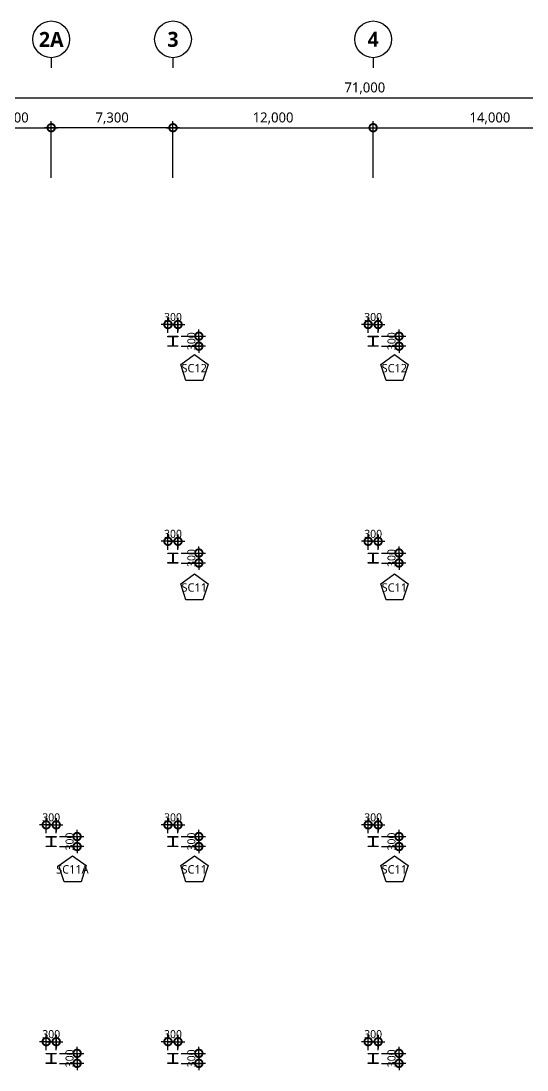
# Model space of a CAD drawing. Header units: millimetres. Extents: x 9929 to 330537, y 4940 to 105100.
# Drawn here: x 224587 to 254925, y 42200 to 105100 of the extents above; entities that cross this region are included whole.
import ezdxf
from ezdxf.enums import TextEntityAlignment as Align

# ---------------------------------------------------------------- set-up
doc = ezdxf.new("R2010")
doc.units = ezdxf.units.MM
doc.header["$LTSCALE"] = 150
doc.layers.get('DEFPOINTS').update_dxf_attribs({"color": 137})
for name, color, linetype in [('09GIRDER', 2, 'Continuous'), ('DIM', 7, 'Continuous'), ('DIM1', 7, 'Continuous'), ('SYM-BUB', 3, 'Continuous'), ('TAG', 6, 'Continuous'), ('TEXT', 3, 'Continuous')]:
    doc.layers.add(name, color=color, linetype=linetype)
doc.styles.add('맑은고딕', font='malgun.ttf')
doc.styles.add('맑은고딕B', font='malgunbd.ttf')
doc.styles.add('스타일1', font='malgun.ttf')
doc.styles.add('스타일2', font='malgunbd.ttf')
doc.dimstyles.new('CJA', dxfattribs={"dimscale": 200, "dimtxt": 3, "dimasz": 1, "dimexe": 2, "dimexo": 3, "dimgap": 1, "dimtad": 1, "dimdec": 0, "dimzin": 1, "dimdsep": 46, "dimlunit": 6, "dimtxsty": '스타일1', "dimblk": 'GAUN-DOT', "dimcen": -2, "dimdle": 2, "dimclrd": 256, "dimclre": 256, "dimclrt": 3, "dimadec": 0, "dimazin": 0, "dimtfac": 1, "dimtdec": 0, "dimtix": 1, "dimtmove": 2, "dimatfit": 3, "dimldrblk": 'DOTSMALL', "dimfxl": 1, "dimtolj": 1, "dimtzin": 1, "dimarcsym": 0})
doc.dimstyles.new('GAUN0.5', dxfattribs={"dimscale": 200, "dimtxt": 2.4, "dimasz": 1, "dimexe": 1, "dimexo": 1, "dimgap": 1, "dimtad": 1, "dimdec": 0, "dimlfac": 0.5, "dimzin": 1, "dimdsep": 46, "dimlunit": 6, "dimtxsty": '맑은고딕', "dimblk": 'GAUN-DOT', "dimcen": -2, "dimdle": 2, "dimclrd": 256, "dimclre": 256, "dimclrt": 4, "dimadec": 0, "dimazin": 0, "dimtfac": 1, "dimtdec": 0, "dimtix": 1, "dimtmove": 2, "dimatfit": 3, "dimldrblk": 'DOTSMALL', "dimfxl": 1, "dimtolj": 1, "dimtzin": 1, "dimarcsym": 0})

# ---------------------------------------------------------------- blocks, each defined once
blk = doc.blocks.new('_DotSmall')
at = {"color": 0, "linetype": 'ByBlock', "const_width": 0.5}
blk.add_lwpolyline([(-0.0625, 0, 1), (0.0625, 0, 1)], format="xyb", close=True, dxfattribs=at)
blk = doc.blocks.new('*D33')
at = {"layer": 'DEFPOINTS', "color": 0, "transparency": 16777216}
for p in [(280700, 100500), (209700, 95100), (280700, 95100)]:
    blk.add_point(p, dxfattribs=at)
at = {"layer": 'DIM', "color": 7, "lineweight": -2, "transparency": 16777216}
for p, q in [((209700, 95700), (209700, 100900)), ((280700, 95700), (280700, 100900)), ((209300, 100500), (281100, 100500))]:
    blk.add_line(p, q, dxfattribs=at)
at = {"layer": 'DIM', "color": 7, "lineweight": -2, "transparency": 16777216, "xscale": 900, "yscale": 900, "zscale": 900, "rotation": 180}
blk.add_blockref('_DotSmall', (209700, 100500), dxfattribs=at)
at = {"layer": 'DIM', "color": 7, "lineweight": -2, "transparency": 16777216, "xscale": 900, "yscale": 900, "zscale": 900}
blk.add_blockref('_DotSmall', (280700, 100500), dxfattribs=at)
at = {"layer": 'DIM', "color": 3, "transparency": 16777216, "insert": (245200, 101062), "char_height": 600, "attachment_point": 5, "style": '스타일1'}
blk.add_mtext('\\A1;71,000', dxfattribs=at)
blk = doc.blocks.new('*D35')
at = {"layer": 'DEFPOINTS', "color": 0, "transparency": 16777216}
for p in [(259700, 98700), (245700, 95100), (259700, 95100)]:
    blk.add_point(p, dxfattribs=at)
at = {"layer": 'DIM', "color": 7, "lineweight": -2, "transparency": 16777216}
for p, q in [((245700, 95700), (245700, 99100)), ((259700, 95700), (259700, 99100)), ((245300, 98700), (260100, 98700))]:
    blk.add_line(p, q, dxfattribs=at)
at = {"layer": 'DIM', "color": 7, "lineweight": -2, "transparency": 16777216, "xscale": 900, "yscale": 900, "zscale": 900, "rotation": 180}
blk.add_blockref('_DotSmall', (245700, 98700), dxfattribs=at)
at = {"layer": 'DIM', "color": 7, "lineweight": -2, "transparency": 16777216, "xscale": 900, "yscale": 900, "zscale": 900}
blk.add_blockref('_DotSmall', (259700, 98700), dxfattribs=at)
at = {"layer": 'DIM', "color": 3, "transparency": 16777216, "insert": (252700, 99262), "char_height": 600, "attachment_point": 5, "style": '스타일1'}
blk.add_mtext('\\A1;14,000', dxfattribs=at)
blk = doc.blocks.new('*D36')
at = {"layer": 'DEFPOINTS', "color": 0, "transparency": 16777216}
for p in [(245700, 98700), (233700, 95100), (245700, 95100)]:
    blk.add_point(p, dxfattribs=at)
at = {"layer": 'DIM', "color": 7, "lineweight": -2, "transparency": 16777216}
for p, q in [((233700, 95700), (233700, 99100)), ((245700, 95700), (245700, 99100)), ((233300, 98700), (246100, 98700))]:
    blk.add_line(p, q, dxfattribs=at)
at = {"layer": 'DIM', "color": 7, "lineweight": -2, "transparency": 16777216, "xscale": 900, "yscale": 900, "zscale": 900, "rotation": 180}
blk.add_blockref('_DotSmall', (233700, 98700), dxfattribs=at)
at = {"layer": 'DIM', "color": 7, "lineweight": -2, "transparency": 16777216, "xscale": 900, "yscale": 900, "zscale": 900}
blk.add_blockref('_DotSmall', (245700, 98700), dxfattribs=at)
at = {"layer": 'DIM', "color": 3, "transparency": 16777216, "insert": (239700, 99262), "char_height": 600, "attachment_point": 5, "style": '스타일1'}
blk.add_mtext('\\A1;12,000', dxfattribs=at)
blk = doc.blocks.new('NEW_BUB')
at = {"layer": 'SYM-BUB', "color": 6}
blk.add_line((0, 3), (0, 0), dxfattribs=at)
blk.add_circle((0, 8.5), 5.5, dxfattribs=at)
at = {"layer": 'SYM-BUB', "color": 3, "style": '스타일2'}
blk.add_attdef('X', text='', height=4.5, dxfattribs=at).set_placement((0, 8.5), align=Align.MIDDLE)
blk = doc.blocks.new('*D40')
at = {"layer": 'DEFPOINTS', "color": 0, "transparency": 16777216}
for p in [(259700, 98700), (245700, 95100), (259700, 95100)]:
    blk.add_point(p, dxfattribs=at)
at = {"layer": 'DIM', "color": 7, "lineweight": -2, "transparency": 16777216}
for p, q in [((245700, 95700), (245700, 99100)), ((259700, 95700), (259700, 99100)), ((245300, 98700), (260100, 98700))]:
    blk.add_line(p, q, dxfattribs=at)
at = {"layer": 'DIM', "color": 7, "lineweight": -2, "transparency": 16777216, "xscale": 900, "yscale": 900, "zscale": 900, "rotation": 180}
blk.add_blockref('_DotSmall', (245700, 98700), dxfattribs=at)
at = {"layer": 'DIM', "color": 7, "lineweight": -2, "transparency": 16777216, "xscale": 900, "yscale": 900, "zscale": 900}
blk.add_blockref('_DotSmall', (259700, 98700), dxfattribs=at)
at = {"layer": 'DIM', "color": 3, "transparency": 16777216, "insert": (252700, 99262), "char_height": 600, "attachment_point": 5, "style": '스타일1'}
blk.add_mtext('\\A1;14,000', dxfattribs=at)
blk = doc.blocks.new('*D41')
at = {"layer": 'DEFPOINTS', "color": 0, "transparency": 16777216}
for p in [(245700, 98700), (233700, 95100), (245700, 95100)]:
    blk.add_point(p, dxfattribs=at)
at = {"layer": 'DIM', "color": 7, "lineweight": -2, "transparency": 16777216}
for p, q in [((233700, 95700), (233700, 99100)), ((245700, 95700), (245700, 99100)), ((233300, 98700), (246100, 98700))]:
    blk.add_line(p, q, dxfattribs=at)
at = {"layer": 'DIM', "color": 7, "lineweight": -2, "transparency": 16777216, "xscale": 900, "yscale": 900, "zscale": 900, "rotation": 180}
blk.add_blockref('_DotSmall', (233700, 98700), dxfattribs=at)
at = {"layer": 'DIM', "color": 7, "lineweight": -2, "transparency": 16777216, "xscale": 900, "yscale": 900, "zscale": 900}
blk.add_blockref('_DotSmall', (245700, 98700), dxfattribs=at)
at = {"layer": 'DIM', "color": 3, "transparency": 16777216, "insert": (239700, 99262), "char_height": 600, "attachment_point": 5, "style": '스타일1'}
blk.add_mtext('\\A1;12,000', dxfattribs=at)
blk = doc.blocks.new('*D42')
at = {"layer": 'DEFPOINTS', "color": 0, "transparency": 16777216}
for p in [(226400, 98700), (221700, 95100), (226400, 95100)]:
    blk.add_point(p, dxfattribs=at)
at = {"layer": 'DIM', "color": 7, "lineweight": -2, "transparency": 16777216}
for p, q in [((221700, 95700), (221700, 99100)), ((226400, 95700), (226400, 99100)), ((221300, 98700), (226800, 98700))]:
    blk.add_line(p, q, dxfattribs=at)
at = {"layer": 'DIM', "color": 7, "lineweight": -2, "transparency": 16777216, "xscale": 900, "yscale": 900, "zscale": 900, "rotation": 180}
blk.add_blockref('_DotSmall', (221700, 98700), dxfattribs=at)
at = {"layer": 'DIM', "color": 7, "lineweight": -2, "transparency": 16777216, "xscale": 900, "yscale": 900, "zscale": 900}
blk.add_blockref('_DotSmall', (226400, 98700), dxfattribs=at)
at = {"layer": 'DIM', "color": 3, "transparency": 16777216, "insert": (224050, 99260), "char_height": 600, "attachment_point": 5, "style": '스타일1'}
blk.add_mtext('\\A1;4,700', dxfattribs=at)
blk = doc.blocks.new('*D45')
at = {"layer": 'DEFPOINTS', "color": 0, "transparency": 16777216}
for p in [(226400, 98700), (226400, 95100), (233700, 95100)]:
    blk.add_point(p, dxfattribs=at)
at = {"layer": 'DIM', "color": 7, "lineweight": -2, "transparency": 16777216}
for p, q in [((226400, 95700), (226400, 99100)), ((233700, 95700), (233700, 99100)), ((234100, 98700), (226000, 98700))]:
    blk.add_line(p, q, dxfattribs=at)
at = {"layer": 'DIM', "color": 7, "lineweight": -2, "transparency": 16777216, "xscale": 900, "yscale": 900, "zscale": 900, "rotation": 180}
blk.add_blockref('_DotSmall', (226400, 98700), dxfattribs=at)
at = {"layer": 'DIM', "color": 7, "lineweight": -2, "transparency": 16777216, "xscale": 900, "yscale": 900, "zscale": 900}
blk.add_blockref('_DotSmall', (233700, 98700), dxfattribs=at)
at = {"layer": 'DIM', "color": 3, "transparency": 16777216, "insert": (230050, 99260), "char_height": 600, "attachment_point": 5, "style": '스타일1'}
blk.add_mtext('\\A1;7,300', dxfattribs=at)
blk = doc.blocks.new('GAUN-DOT')
at = {"linetype": 'ByBlock'}
for p, q in [((2, 0), (-2, 0)), ((0, -2), (0, 2))]:
    blk.add_line(p, q, dxfattribs=at)
at = {"const_width": 2.25}
blk.add_lwpolyline([(0, 0.28125, 1), (0, -0.28125, 1)], format="xyb", close=True, dxfattribs=at)
blk = doc.blocks.new('*D56')
at = {"layer": 'DEFPOINTS', "color": 0, "transparency": 16777216}
for p in [(234000, 86900), (233400, 86200), (234000, 86200)]:
    blk.add_point(p, dxfattribs=at)
at = {"layer": 'DIM1', "lineweight": -2, "transparency": 16777216}
for p, q in [((233200, 86900), (233000, 86900)), ((233400, 86400), (233400, 87100)), ((233400, 86900), (234000, 86900)), ((234000, 86400), (234000, 87100)), ((234200, 86900), (234400, 86900))]:
    blk.add_line(p, q, dxfattribs=at)
at = {"layer": 'DIM1', "lineweight": -2, "transparency": 16777216, "xscale": 200, "yscale": 200, "zscale": 200}
blk.add_blockref('GAUN-DOT', (233400, 86900), dxfattribs=at)
at = {"layer": 'DIM1', "lineweight": -2, "transparency": 16777216, "xscale": 200, "yscale": 200, "zscale": 200, "rotation": 180}
blk.add_blockref('GAUN-DOT', (234000, 86900), dxfattribs=at)
at = {"layer": 'DIM1', "color": 4, "transparency": 16777216, "insert": (233700, 87348), "char_height": 480, "attachment_point": 5, "style": '맑은고딕'}
blk.add_mtext('\\A1;300', dxfattribs=at)
blk = doc.blocks.new('*D57')
at = {"layer": 'DEFPOINTS', "color": 0, "transparency": 16777216}
for p in [(234000, 86200), (234000, 85600), (235250, 85600)]:
    blk.add_point(p, dxfattribs=at)
at = {"layer": 'DIM1', "lineweight": -2, "transparency": 16777216}
for p, q in [((234200, 86200), (235450, 86200)), ((235250, 86400), (235250, 86600)), ((235250, 86200), (235250, 85600)), ((234200, 85600), (235450, 85600)), ((235250, 85400), (235250, 85200))]:
    blk.add_line(p, q, dxfattribs=at)
at = {"layer": 'DIM1', "lineweight": -2, "transparency": 16777216, "xscale": 200, "yscale": 200, "zscale": 200}
for p, rotation in [((235250, 86200), 270), ((235250, 85600), 90)]:
    blk.add_blockref('GAUN-DOT', p, dxfattribs=dict(at, rotation=rotation))
at = {"layer": 'DIM1', "color": 4, "transparency": 16777216, "insert": (234802, 85900), "char_height": 480, "attachment_point": 5, "rotation": 90, "style": '맑은고딕'}
blk.add_mtext('\\A1;300', dxfattribs=at)
blk = doc.blocks.new('*D58')
at = {"layer": 'DEFPOINTS', "color": 0, "transparency": 16777216}
for p in [(246000, 86900), (245400, 86200), (246000, 86200)]:
    blk.add_point(p, dxfattribs=at)
at = {"layer": 'DIM1', "lineweight": -2, "transparency": 16777216}
for p, q in [((245200, 86900), (245000, 86900)), ((245400, 86400), (245400, 87100)), ((245400, 86900), (246000, 86900)), ((246000, 86400), (246000, 87100)), ((246200, 86900), (246400, 86900))]:
    blk.add_line(p, q, dxfattribs=at)
at = {"layer": 'DIM1', "lineweight": -2, "transparency": 16777216, "xscale": 200, "yscale": 200, "zscale": 200}
blk.add_blockref('GAUN-DOT', (245400, 86900), dxfattribs=at)
at = {"layer": 'DIM1', "lineweight": -2, "transparency": 16777216, "xscale": 200, "yscale": 200, "zscale": 200, "rotation": 180}
blk.add_blockref('GAUN-DOT', (246000, 86900), dxfattribs=at)
at = {"layer": 'DIM1', "color": 4, "transparency": 16777216, "insert": (245700, 87348), "char_height": 480, "attachment_point": 5, "style": '맑은고딕'}
blk.add_mtext('\\A1;300', dxfattribs=at)
blk = doc.blocks.new('*D59')
at = {"layer": 'DEFPOINTS', "color": 0, "transparency": 16777216}
for p in [(246000, 86200), (246000, 85600), (247250, 85600)]:
    blk.add_point(p, dxfattribs=at)
at = {"layer": 'DIM1', "lineweight": -2, "transparency": 16777216}
for p, q in [((246200, 86200), (247450, 86200)), ((247250, 86400), (247250, 86600)), ((247250, 86200), (247250, 85600)), ((246200, 85600), (247450, 85600)), ((247250, 85400), (247250, 85200))]:
    blk.add_line(p, q, dxfattribs=at)
at = {"layer": 'DIM1', "lineweight": -2, "transparency": 16777216, "xscale": 200, "yscale": 200, "zscale": 200}
for p, rotation in [((247250, 86200), 270), ((247250, 85600), 90)]:
    blk.add_blockref('GAUN-DOT', p, dxfattribs=dict(at, rotation=rotation))
at = {"layer": 'DIM1', "color": 4, "transparency": 16777216, "insert": (246802, 85900), "char_height": 480, "attachment_point": 5, "rotation": 90, "style": '맑은고딕'}
blk.add_mtext('\\A1;300', dxfattribs=at)
blk = doc.blocks.new('*D80')
at = {"layer": 'DEFPOINTS', "color": 0, "transparency": 16777216}
for p in [(246000, 73900), (245400, 73200), (246000, 73200)]:
    blk.add_point(p, dxfattribs=at)
at = {"layer": 'DIM1', "lineweight": -2, "transparency": 16777216}
for p, q in [((245200, 73900), (245000, 73900)), ((245400, 73400), (245400, 74100)), ((245400, 73900), (246000, 73900)), ((246000, 73400), (246000, 74100)), ((246200, 73900), (246400, 73900))]:
    blk.add_line(p, q, dxfattribs=at)
at = {"layer": 'DIM1', "lineweight": -2, "transparency": 16777216, "xscale": 200, "yscale": 200, "zscale": 200}
blk.add_blockref('GAUN-DOT', (245400, 73900), dxfattribs=at)
at = {"layer": 'DIM1', "lineweight": -2, "transparency": 16777216, "xscale": 200, "yscale": 200, "zscale": 200, "rotation": 180}
blk.add_blockref('GAUN-DOT', (246000, 73900), dxfattribs=at)
at = {"layer": 'DIM1', "color": 4, "transparency": 16777216, "insert": (245700, 74348), "char_height": 480, "attachment_point": 5, "style": '맑은고딕'}
blk.add_mtext('\\A1;300', dxfattribs=at)
blk = doc.blocks.new('*D81')
at = {"layer": 'DEFPOINTS', "color": 0, "transparency": 16777216}
for p in [(246000, 73200), (246000, 72600), (247250, 72600)]:
    blk.add_point(p, dxfattribs=at)
at = {"layer": 'DIM1', "lineweight": -2, "transparency": 16777216}
for p, q in [((247250, 73400), (247250, 73600)), ((246200, 73200), (247450, 73200)), ((247250, 73200), (247250, 72600)), ((246200, 72600), (247450, 72600)), ((247250, 72400), (247250, 72200))]:
    blk.add_line(p, q, dxfattribs=at)
at = {"layer": 'DIM1', "lineweight": -2, "transparency": 16777216, "xscale": 200, "yscale": 200, "zscale": 200}
for p, rotation in [((247250, 73200), 270), ((247250, 72600), 90)]:
    blk.add_blockref('GAUN-DOT', p, dxfattribs=dict(at, rotation=rotation))
at = {"layer": 'DIM1', "color": 4, "transparency": 16777216, "insert": (246802, 72900), "char_height": 480, "attachment_point": 5, "rotation": 90, "style": '맑은고딕'}
blk.add_mtext('\\A1;300', dxfattribs=at)
blk = doc.blocks.new('*D82')
at = {"layer": 'DEFPOINTS', "color": 0, "transparency": 16777216}
for p in [(234000, 73900), (233400, 73200), (234000, 73200)]:
    blk.add_point(p, dxfattribs=at)
at = {"layer": 'DIM1', "lineweight": -2, "transparency": 16777216}
for p, q in [((233200, 73900), (233000, 73900)), ((233400, 73400), (233400, 74100)), ((233400, 73900), (234000, 73900)), ((234000, 73400), (234000, 74100)), ((234200, 73900), (234400, 73900))]:
    blk.add_line(p, q, dxfattribs=at)
at = {"layer": 'DIM1', "lineweight": -2, "transparency": 16777216, "xscale": 200, "yscale": 200, "zscale": 200}
blk.add_blockref('GAUN-DOT', (233400, 73900), dxfattribs=at)
at = {"layer": 'DIM1', "lineweight": -2, "transparency": 16777216, "xscale": 200, "yscale": 200, "zscale": 200, "rotation": 180}
blk.add_blockref('GAUN-DOT', (234000, 73900), dxfattribs=at)
at = {"layer": 'DIM1', "color": 4, "transparency": 16777216, "insert": (233700, 74348), "char_height": 480, "attachment_point": 5, "style": '맑은고딕'}
blk.add_mtext('\\A1;300', dxfattribs=at)
blk = doc.blocks.new('*D83')
at = {"layer": 'DEFPOINTS', "color": 0, "transparency": 16777216}
for p in [(234000, 73200), (234000, 72600), (235250, 72600)]:
    blk.add_point(p, dxfattribs=at)
at = {"layer": 'DIM1', "lineweight": -2, "transparency": 16777216}
for p, q in [((235250, 73400), (235250, 73600)), ((234200, 73200), (235450, 73200)), ((235250, 73200), (235250, 72600)), ((234200, 72600), (235450, 72600)), ((235250, 72400), (235250, 72200))]:
    blk.add_line(p, q, dxfattribs=at)
at = {"layer": 'DIM1', "lineweight": -2, "transparency": 16777216, "xscale": 200, "yscale": 200, "zscale": 200}
for p, rotation in [((235250, 73200), 270), ((235250, 72600), 90)]:
    blk.add_blockref('GAUN-DOT', p, dxfattribs=dict(at, rotation=rotation))
at = {"layer": 'DIM1', "color": 4, "transparency": 16777216, "insert": (234802, 72900), "char_height": 480, "attachment_point": 5, "rotation": 90, "style": '맑은고딕'}
blk.add_mtext('\\A1;300', dxfattribs=at)
blk = doc.blocks.new('*D90')
at = {"layer": 'DEFPOINTS', "color": 0, "transparency": 16777216}
for p in [(226700, 56900), (226100, 56200), (226700, 56200)]:
    blk.add_point(p, dxfattribs=at)
at = {"layer": 'DIM1', "lineweight": -2, "transparency": 16777216}
for p, q in [((225900, 56900), (225700, 56900)), ((226100, 56400), (226100, 57100)), ((226100, 56900), (226700, 56900)), ((226700, 56400), (226700, 57100)), ((226900, 56900), (227100, 56900))]:
    blk.add_line(p, q, dxfattribs=at)
at = {"layer": 'DIM1', "lineweight": -2, "transparency": 16777216, "xscale": 200, "yscale": 200, "zscale": 200}
blk.add_blockref('GAUN-DOT', (226100, 56900), dxfattribs=at)
at = {"layer": 'DIM1', "lineweight": -2, "transparency": 16777216, "xscale": 200, "yscale": 200, "zscale": 200, "rotation": 180}
blk.add_blockref('GAUN-DOT', (226700, 56900), dxfattribs=at)
at = {"layer": 'DIM1', "color": 4, "transparency": 16777216, "insert": (226400, 57348), "char_height": 480, "attachment_point": 5, "style": '맑은고딕'}
blk.add_mtext('\\A1;300', dxfattribs=at)
blk = doc.blocks.new('*D91')
at = {"layer": 'DEFPOINTS', "color": 0, "transparency": 16777216}
for p in [(226700, 56200), (226700, 55600), (227950, 55600)]:
    blk.add_point(p, dxfattribs=at)
at = {"layer": 'DIM1', "lineweight": -2, "transparency": 16777216}
for p, q in [((226900, 56200), (228150, 56200)), ((227950, 56400), (227950, 56600)), ((227950, 56200), (227950, 55600)), ((226900, 55600), (228150, 55600)), ((227950, 55400), (227950, 55200))]:
    blk.add_line(p, q, dxfattribs=at)
at = {"layer": 'DIM1', "lineweight": -2, "transparency": 16777216, "xscale": 200, "yscale": 200, "zscale": 200}
for p, rotation in [((227950, 56200), 270), ((227950, 55600), 90)]:
    blk.add_blockref('GAUN-DOT', p, dxfattribs=dict(at, rotation=rotation))
at = {"layer": 'DIM1', "color": 4, "transparency": 16777216, "insert": (227502, 55900), "char_height": 480, "attachment_point": 5, "rotation": 90, "style": '맑은고딕'}
blk.add_mtext('\\A1;300', dxfattribs=at)
blk = doc.blocks.new('*D92')
at = {"layer": 'DEFPOINTS', "color": 0, "transparency": 16777216}
for p in [(234000, 56900), (233400, 56200), (234000, 56200)]:
    blk.add_point(p, dxfattribs=at)
at = {"layer": 'DIM1', "lineweight": -2, "transparency": 16777216}
for p, q in [((233200, 56900), (233000, 56900)), ((233400, 56400), (233400, 57100)), ((233400, 56900), (234000, 56900)), ((234000, 56400), (234000, 57100)), ((234200, 56900), (234400, 56900))]:
    blk.add_line(p, q, dxfattribs=at)
at = {"layer": 'DIM1', "lineweight": -2, "transparency": 16777216, "xscale": 200, "yscale": 200, "zscale": 200}
blk.add_blockref('GAUN-DOT', (233400, 56900), dxfattribs=at)
at = {"layer": 'DIM1', "lineweight": -2, "transparency": 16777216, "xscale": 200, "yscale": 200, "zscale": 200, "rotation": 180}
blk.add_blockref('GAUN-DOT', (234000, 56900), dxfattribs=at)
at = {"layer": 'DIM1', "color": 4, "transparency": 16777216, "insert": (233700, 57348), "char_height": 480, "attachment_point": 5, "style": '맑은고딕'}
blk.add_mtext('\\A1;300', dxfattribs=at)
blk = doc.blocks.new('*D93')
at = {"layer": 'DEFPOINTS', "color": 0, "transparency": 16777216}
for p in [(234000, 56200), (234000, 55600), (235250, 55600)]:
    blk.add_point(p, dxfattribs=at)
at = {"layer": 'DIM1', "lineweight": -2, "transparency": 16777216}
for p, q in [((234200, 56200), (235450, 56200)), ((235250, 56400), (235250, 56600)), ((235250, 56200), (235250, 55600)), ((234200, 55600), (235450, 55600)), ((235250, 55400), (235250, 55200))]:
    blk.add_line(p, q, dxfattribs=at)
at = {"layer": 'DIM1', "lineweight": -2, "transparency": 16777216, "xscale": 200, "yscale": 200, "zscale": 200}
for p, rotation in [((235250, 56200), 270), ((235250, 55600), 90)]:
    blk.add_blockref('GAUN-DOT', p, dxfattribs=dict(at, rotation=rotation))
at = {"layer": 'DIM1', "color": 4, "transparency": 16777216, "insert": (234802, 55900), "char_height": 480, "attachment_point": 5, "rotation": 90, "style": '맑은고딕'}
blk.add_mtext('\\A1;300', dxfattribs=at)
blk = doc.blocks.new('*D94')
at = {"layer": 'DEFPOINTS', "color": 0, "transparency": 16777216}
for p in [(246000, 56900), (245400, 56200), (246000, 56200)]:
    blk.add_point(p, dxfattribs=at)
at = {"layer": 'DIM1', "lineweight": -2, "transparency": 16777216}
for p, q in [((245200, 56900), (245000, 56900)), ((245400, 56400), (245400, 57100)), ((245400, 56900), (246000, 56900)), ((246000, 56400), (246000, 57100)), ((246200, 56900), (246400, 56900))]:
    blk.add_line(p, q, dxfattribs=at)
at = {"layer": 'DIM1', "lineweight": -2, "transparency": 16777216, "xscale": 200, "yscale": 200, "zscale": 200}
blk.add_blockref('GAUN-DOT', (245400, 56900), dxfattribs=at)
at = {"layer": 'DIM1', "lineweight": -2, "transparency": 16777216, "xscale": 200, "yscale": 200, "zscale": 200, "rotation": 180}
blk.add_blockref('GAUN-DOT', (246000, 56900), dxfattribs=at)
at = {"layer": 'DIM1', "color": 4, "transparency": 16777216, "insert": (245700, 57348), "char_height": 480, "attachment_point": 5, "style": '맑은고딕'}
blk.add_mtext('\\A1;300', dxfattribs=at)
blk = doc.blocks.new('*D95')
at = {"layer": 'DEFPOINTS', "color": 0, "transparency": 16777216}
for p in [(246000, 56200), (246000, 55600), (247250, 55600)]:
    blk.add_point(p, dxfattribs=at)
at = {"layer": 'DIM1', "lineweight": -2, "transparency": 16777216}
for p, q in [((246200, 56200), (247450, 56200)), ((247250, 56400), (247250, 56600)), ((247250, 56200), (247250, 55600)), ((246200, 55600), (247450, 55600)), ((247250, 55400), (247250, 55200))]:
    blk.add_line(p, q, dxfattribs=at)
at = {"layer": 'DIM1', "lineweight": -2, "transparency": 16777216, "xscale": 200, "yscale": 200, "zscale": 200}
for p, rotation in [((247250, 56200), 270), ((247250, 55600), 90)]:
    blk.add_blockref('GAUN-DOT', p, dxfattribs=dict(at, rotation=rotation))
at = {"layer": 'DIM1', "color": 4, "transparency": 16777216, "insert": (246802, 55900), "char_height": 480, "attachment_point": 5, "rotation": 90, "style": '맑은고딕'}
blk.add_mtext('\\A1;300', dxfattribs=at)
blk = doc.blocks.new('*D116')
at = {"layer": 'DEFPOINTS', "color": 0, "transparency": 16777216}
for p in [(226700, 43900), (226100, 43200), (226700, 43200)]:
    blk.add_point(p, dxfattribs=at)
at = {"layer": 'DIM1', "lineweight": -2, "transparency": 16777216}
for p, q in [((226100, 43400), (226100, 44100)), ((226700, 43400), (226700, 44100)), ((225900, 43900), (225700, 43900)), ((226100, 43900), (226700, 43900)), ((226900, 43900), (227100, 43900))]:
    blk.add_line(p, q, dxfattribs=at)
at = {"layer": 'DIM1', "lineweight": -2, "transparency": 16777216, "xscale": 200, "yscale": 200, "zscale": 200}
blk.add_blockref('GAUN-DOT', (226100, 43900), dxfattribs=at)
at = {"layer": 'DIM1', "lineweight": -2, "transparency": 16777216, "xscale": 200, "yscale": 200, "zscale": 200, "rotation": 180}
blk.add_blockref('GAUN-DOT', (226700, 43900), dxfattribs=at)
at = {"layer": 'DIM1', "color": 4, "transparency": 16777216, "insert": (226400, 44348), "char_height": 480, "attachment_point": 5, "style": '맑은고딕'}
blk.add_mtext('\\A1;300', dxfattribs=at)
blk = doc.blocks.new('*D117')
at = {"layer": 'DEFPOINTS', "color": 0, "transparency": 16777216}
for p in [(226700, 43200), (226700, 42600), (227950, 42600)]:
    blk.add_point(p, dxfattribs=at)
at = {"layer": 'DIM1', "lineweight": -2, "transparency": 16777216}
for p, q in [((227950, 43400), (227950, 43600)), ((226900, 43200), (228150, 43200)), ((227950, 43200), (227950, 42600)), ((226900, 42600), (228150, 42600)), ((227950, 42400), (227950, 42200))]:
    blk.add_line(p, q, dxfattribs=at)
at = {"layer": 'DIM1', "lineweight": -2, "transparency": 16777216, "xscale": 200, "yscale": 200, "zscale": 200}
for p, rotation in [((227950, 43200), 270), ((227950, 42600), 90)]:
    blk.add_blockref('GAUN-DOT', p, dxfattribs=dict(at, rotation=rotation))
at = {"layer": 'DIM1', "color": 4, "transparency": 16777216, "insert": (227502, 42900), "char_height": 480, "attachment_point": 5, "rotation": 90, "style": '맑은고딕'}
blk.add_mtext('\\A1;300', dxfattribs=at)
blk = doc.blocks.new('*D118')
at = {"layer": 'DEFPOINTS', "color": 0, "transparency": 16777216}
for p in [(234000, 43900), (233400, 43200), (234000, 43200)]:
    blk.add_point(p, dxfattribs=at)
at = {"layer": 'DIM1', "lineweight": -2, "transparency": 16777216}
for p, q in [((233400, 43400), (233400, 44100)), ((234000, 43400), (234000, 44100)), ((233200, 43900), (233000, 43900)), ((233400, 43900), (234000, 43900)), ((234200, 43900), (234400, 43900))]:
    blk.add_line(p, q, dxfattribs=at)
at = {"layer": 'DIM1', "lineweight": -2, "transparency": 16777216, "xscale": 200, "yscale": 200, "zscale": 200}
blk.add_blockref('GAUN-DOT', (233400, 43900), dxfattribs=at)
at = {"layer": 'DIM1', "lineweight": -2, "transparency": 16777216, "xscale": 200, "yscale": 200, "zscale": 200, "rotation": 180}
blk.add_blockref('GAUN-DOT', (234000, 43900), dxfattribs=at)
at = {"layer": 'DIM1', "color": 4, "transparency": 16777216, "insert": (233700, 44348), "char_height": 480, "attachment_point": 5, "style": '맑은고딕'}
blk.add_mtext('\\A1;300', dxfattribs=at)
blk = doc.blocks.new('*D119')
at = {"layer": 'DEFPOINTS', "color": 0, "transparency": 16777216}
for p in [(234000, 43200), (234000, 42600), (235250, 42600)]:
    blk.add_point(p, dxfattribs=at)
at = {"layer": 'DIM1', "lineweight": -2, "transparency": 16777216}
for p, q in [((235250, 43400), (235250, 43600)), ((234200, 43200), (235450, 43200)), ((235250, 43200), (235250, 42600)), ((234200, 42600), (235450, 42600)), ((235250, 42400), (235250, 42200))]:
    blk.add_line(p, q, dxfattribs=at)
at = {"layer": 'DIM1', "lineweight": -2, "transparency": 16777216, "xscale": 200, "yscale": 200, "zscale": 200}
for p, rotation in [((235250, 43200), 270), ((235250, 42600), 90)]:
    blk.add_blockref('GAUN-DOT', p, dxfattribs=dict(at, rotation=rotation))
at = {"layer": 'DIM1', "color": 4, "transparency": 16777216, "insert": (234802, 42900), "char_height": 480, "attachment_point": 5, "rotation": 90, "style": '맑은고딕'}
blk.add_mtext('\\A1;300', dxfattribs=at)
blk = doc.blocks.new('*D120')
at = {"layer": 'DEFPOINTS', "color": 0, "transparency": 16777216}
for p in [(246000, 43900), (245400, 43200), (246000, 43200)]:
    blk.add_point(p, dxfattribs=at)
at = {"layer": 'DIM1', "lineweight": -2, "transparency": 16777216}
for p, q in [((245400, 43400), (245400, 44100)), ((246000, 43400), (246000, 44100)), ((245200, 43900), (245000, 43900)), ((245400, 43900), (246000, 43900)), ((246200, 43900), (246400, 43900))]:
    blk.add_line(p, q, dxfattribs=at)
at = {"layer": 'DIM1', "lineweight": -2, "transparency": 16777216, "xscale": 200, "yscale": 200, "zscale": 200}
blk.add_blockref('GAUN-DOT', (245400, 43900), dxfattribs=at)
at = {"layer": 'DIM1', "lineweight": -2, "transparency": 16777216, "xscale": 200, "yscale": 200, "zscale": 200, "rotation": 180}
blk.add_blockref('GAUN-DOT', (246000, 43900), dxfattribs=at)
at = {"layer": 'DIM1', "color": 4, "transparency": 16777216, "insert": (245700, 44348), "char_height": 480, "attachment_point": 5, "style": '맑은고딕'}
blk.add_mtext('\\A1;300', dxfattribs=at)
blk = doc.blocks.new('*D121')
at = {"layer": 'DEFPOINTS', "color": 0, "transparency": 16777216}
for p in [(246000, 43200), (246000, 42600), (247250, 42600)]:
    blk.add_point(p, dxfattribs=at)
at = {"layer": 'DIM1', "lineweight": -2, "transparency": 16777216}
for p, q in [((247250, 43400), (247250, 43600)), ((246200, 43200), (247450, 43200)), ((247250, 43200), (247250, 42600)), ((246200, 42600), (247450, 42600)), ((247250, 42400), (247250, 42200))]:
    blk.add_line(p, q, dxfattribs=at)
at = {"layer": 'DIM1', "lineweight": -2, "transparency": 16777216, "xscale": 200, "yscale": 200, "zscale": 200}
for p, rotation in [((247250, 43200), 270), ((247250, 42600), 90)]:
    blk.add_blockref('GAUN-DOT', p, dxfattribs=dict(at, rotation=rotation))
at = {"layer": 'DIM1', "color": 4, "transparency": 16777216, "insert": (246802, 42900), "char_height": 480, "attachment_point": 5, "rotation": 90, "style": '맑은고딕'}
blk.add_mtext('\\A1;300', dxfattribs=at)

msp = doc.modelspace()

# ---------------------------------------------------------------- linework, layer by layer
at = {"layer": '09GIRDER'}
for points in [[(233400, 85600), (233400, 85630), (233654, 85630, 0.4142136), (233690, 85666), (233690, 86134, 0.4142136), (233654, 86170), (233400, 86170), (233400, 86200), (234000, 86200), (234000, 86170), (233746, 86170, 0.4142136), (233710, 86134), (233710, 85666, 0.4142136), (233746, 85630), (234000, 85630), (234000, 85600)], [(245400, 85600), (245400, 85630), (245654, 85630, 0.4142136), (245690, 85666), (245690, 86134, 0.4142136), (245654, 86170), (245400, 86170), (245400, 86200), (246000, 86200), (246000, 86170), (245746, 86170, 0.4142136), (245710, 86134), (245710, 85666, 0.4142136), (245746, 85630), (246000, 85630), (246000, 85600)], [(233400, 72600), (233400, 72630), (233654, 72630, 0.4142136), (233690, 72666), (233690, 73134, 0.4142136), (233654, 73170), (233400, 73170), (233400, 73200), (234000, 73200), (234000, 73170), (233746, 73170, 0.4142136), (233710, 73134), (233710, 72666, 0.4142136), (233746, 72630), (234000, 72630), (234000, 72600)], [(245400, 72600), (245400, 72630), (245654, 72630, 0.4142136), (245690, 72666), (245690, 73134, 0.4142136), (245654, 73170), (245400, 73170), (245400, 73200), (246000, 73200), (246000, 73170), (245746, 73170, 0.4142136), (245710, 73134), (245710, 72666, 0.4142136), (245746, 72630), (246000, 72630), (246000, 72600)], [(226100, 55600), (226100, 55630), (226354, 55630, 0.4142136), (226390, 55666), (226390, 56134, 0.4142136), (226354, 56170), (226100, 56170), (226100, 56200), (226700, 56200), (226700, 56170), (226446, 56170, 0.4142136), (226410, 56134), (226410, 55666, 0.4142136), (226446, 55630), (226700, 55630), (226700, 55600)], [(233400, 55600), (233400, 55630), (233654, 55630, 0.4142136), (233690, 55666), (233690, 56134, 0.4142136), (233654, 56170), (233400, 56170), (233400, 56200), (234000, 56200), (234000, 56170), (233746, 56170, 0.4142136), (233710, 56134), (233710, 55666, 0.4142136), (233746, 55630), (234000, 55630), (234000, 55600)], [(245400, 55600), (245400, 55630), (245654, 55630, 0.4142136), (245690, 55666), (245690, 56134, 0.4142136), (245654, 56170), (245400, 56170), (245400, 56200), (246000, 56200), (246000, 56170), (245746, 56170, 0.4142136), (245710, 56134), (245710, 55666, 0.4142136), (245746, 55630), (246000, 55630), (246000, 55600)], [(226100, 42600), (226100, 42630), (226354, 42630, 0.4142136), (226390, 42666), (226390, 43134, 0.4142136), (226354, 43170), (226100, 43170), (226100, 43200), (226700, 43200), (226700, 43170), (226446, 43170, 0.4142136), (226410, 43134), (226410, 42666, 0.4142136), (226446, 42630), (226700, 42630), (226700, 42600)], [(233400, 42600), (233400, 42630), (233654, 42630, 0.4142136), (233690, 42666), (233690, 43134, 0.4142136), (233654, 43170), (233400, 43170), (233400, 43200), (234000, 43200), (234000, 43170), (233746, 43170, 0.4142136), (233710, 43134), (233710, 42666, 0.4142136), (233746, 42630), (234000, 42630), (234000, 42600)], [(245400, 42600), (245400, 42630), (245654, 42630, 0.4142136), (245690, 42666), (245690, 43134, 0.4142136), (245654, 43170), (245400, 43170), (245400, 43200), (246000, 43200), (246000, 43170), (245746, 43170, 0.4142136), (245710, 43134), (245710, 42666, 0.4142136), (245746, 42630), (246000, 42630), (246000, 42600)]]:
    msp.add_lwpolyline(points, format="xyb", close=True, dxfattribs=at)
at = {"layer": 'TAG', "color": 6, "ltscale": 0.2, "elevation": 0}
for points in [[(234981.3, 85101.1), (235800.3, 84506.1), (235487.5, 83543.3), (234475.1, 83543.3), (234162.3, 84506.1)], [(246981.3, 85101.1), (247800.3, 84506.1), (247487.5, 83543.3), (246475.1, 83543.3), (246162.3, 84506.1)], [(234981.3, 71950.2), (235800.3, 71355.2), (235487.5, 70392.4), (234475.1, 70392.4), (234162.3, 71355.2)], [(246981.3, 71950.2), (247800.3, 71355.2), (247487.5, 70392.4), (246475.1, 70392.4), (246162.3, 71355.2)], [(227681.3, 55050.2), (228500.3, 54455.2), (228187.5, 53492.4), (227175.1, 53492.4), (226862.3, 54455.2)], [(234981.3, 55050.2), (235800.3, 54455.2), (235487.5, 53492.4), (234475.1, 53492.4), (234162.3, 54455.2)], [(246981.3, 55050.2), (247800.3, 54455.2), (247487.5, 53492.4), (246475.1, 53492.4), (246162.3, 54455.2)]]:
    msp.add_lwpolyline(points, close=True, dxfattribs=at)

# ---------------------------------------------------------------- block references
at = {"layer": 'SYM-BUB'}
ref = msp.add_blockref('NEW_BUB', (226400, 102300), dxfattribs=dict(at, xscale=200.0000000000001, yscale=200.0000000000001, zscale=200.0000000000001))
ref.add_attrib('X', '2A', dxfattribs={"color": 3, "height": 900, "style": '맑은고딕B'}).set_placement((226400, 104000), align=Align.MIDDLE)
ref = msp.add_blockref('NEW_BUB', (233700, 102300), dxfattribs=dict(at, xscale=200.0000000000001, yscale=200.0000000000001, zscale=200.0000000000001))
ref.add_attrib('X', '3', dxfattribs={"color": 3, "height": 900, "style": '맑은고딕B'}).set_placement((233700, 104000), align=Align.MIDDLE)
ref = msp.add_blockref('NEW_BUB', (245700, 102300), dxfattribs=dict(at, xscale=200.0000000000001, yscale=200.0000000000001, zscale=200.0000000000001))
ref.add_attrib('X', '4', dxfattribs={"color": 3, "height": 900, "style": '맑은고딕B'}).set_placement((245700, 104000), align=Align.MIDDLE)

# ---------------------------------------------------------------- texts
at = {"layer": 'TEXT', "color": 3, "style": '스타일1'}
for s, p in [('SC12', (234970.4, 84282.4, -2049600)), ('SC12', (246970.4, 84282.4, -2049600)), ('SC11', (234970.4, 71131.5, -2049600)), ('SC11', (246970.4, 71131.5, -2049600)), ('SC11A', (227670.4, 54231.5, -2049600)), ('SC11', (234970.4, 54231.5, -2049600)), ('SC11', (246970.4, 54231.5, -2049600))]:
    msp.add_text(s, height=504, dxfattribs=at).set_placement(p, align=Align.MIDDLE_CENTER)

# ---------------------------------------------------------------- dimensions: what is measured, and where the dimension line sits
at = {"layer": 'DIM'}
dim = msp.add_linear_dim(base=(280700, 100500), p1=(209700, 95100), p2=(280700, 95100), angle=180, dimstyle='CJA', override={"dimscale": 200, "dimtxt": 3, "dimasz": 4.5, "dimtxsty": '스타일1', "dimblk1": 'DotSmall', "dimblk2": 'DotSmall', "dimsah": 1, "dimdle": 2, "dimclrd": 7, "dimclre": 7}, dxfattribs=at)
dim.commit()
dim.dimension.update_dxf_attribs({"geometry": '*D33', "text_midpoint": (245200, 101062), "dimtype": 160})
for base, p1, p2, picture, middle in [((226400, 98700), (221700, 95100), (226400, 95100), '*D42', (224050, 99260.3)), ((245700, 98700), (233700, 95100), (245700, 95100), '*D36', (239700, 99262)), ((245700, 98700), (233700, 95100), (245700, 95100), '*D41', (239700, 99262)), ((259700, 98700), (245700, 95100), (259700, 95100), '*D35', (252700, 99262)), ((259700, 98700), (245700, 95100), (259700, 95100), '*D40', (252700, 99262))]:
    dim = msp.add_linear_dim(base=base, p1=p1, p2=p2, dimstyle='CJA', override={"dimscale": 200, "dimtxt": 3, "dimasz": 4.5, "dimtxsty": '스타일1', "dimblk1": 'DotSmall', "dimblk2": 'DotSmall', "dimsah": 1, "dimdle": 2, "dimclrd": 7, "dimclre": 7}, dxfattribs=at)
    dim.commit()
    dim.dimension.update_dxf_attribs({"geometry": picture, "text_midpoint": middle})
dim = msp.add_linear_dim(base=(226400, 98700), p1=(233700, 95100), p2=(226400, 95100), angle=180, dimstyle='CJA', override={"dimscale": 200, "dimtxt": 3, "dimasz": 4.5, "dimtxsty": '스타일1', "dimblk1": 'DotSmall', "dimblk2": 'DotSmall', "dimsah": 1, "dimdle": 2, "dimclrd": 7, "dimclre": 7}, dxfattribs=at)
dim.commit()
dim.dimension.update_dxf_attribs({"geometry": '*D45', "text_midpoint": (230050, 99260.3)})
at = {"layer": 'DIM1'}
for base, p1, p2, picture, middle in [((234000, 86900), (233400, 86200), (234000, 86200), '*D56', (233700, 87348)), ((246000, 86900), (245400, 86200), (246000, 86200), '*D58', (245700, 87348)), ((234000, 73900), (233400, 73200), (234000, 73200), '*D82', (233700, 74348)), ((246000, 73900), (245400, 73200), (246000, 73200), '*D80', (245700, 74348)), ((226700, 56900), (226100, 56200), (226700, 56200), '*D90', (226400, 57348)), ((234000, 56900), (233400, 56200), (234000, 56200), '*D92', (233700, 57348)), ((246000, 56900), (245400, 56200), (246000, 56200), '*D94', (245700, 57348)), ((226700, 43900), (226100, 43200), (226700, 43200), '*D116', (226400, 44348)), ((234000, 43900), (233400, 43200), (234000, 43200), '*D118', (233700, 44348)), ((246000, 43900), (245400, 43200), (246000, 43200), '*D120', (245700, 44348))]:
    dim = msp.add_linear_dim(base=base, p1=p1, p2=p2, dimstyle='GAUN0.5', dxfattribs=at)
    dim.commit()
    dim.dimension.update_dxf_attribs({"geometry": picture, "text_midpoint": middle})
for base, p1, p2, picture, middle in [((235250, 85600), (234000, 86200), (234000, 85600), '*D57', (234802, 85900)), ((247250, 85600), (246000, 86200), (246000, 85600), '*D59', (246802, 85900)), ((235250, 72600), (234000, 73200), (234000, 72600), '*D83', (234802, 72900)), ((247250, 72600), (246000, 73200), (246000, 72600), '*D81', (246802, 72900)), ((227950, 55600), (226700, 56200), (226700, 55600), '*D91', (227502, 55900)), ((235250, 55600), (234000, 56200), (234000, 55600), '*D93', (234802, 55900)), ((247250, 55600), (246000, 56200), (246000, 55600), '*D95', (246802, 55900)), ((227950, 42600), (226700, 43200), (226700, 42600), '*D117', (227502, 42900)), ((235250, 42600), (234000, 43200), (234000, 42600), '*D119', (234802, 42900)), ((247250, 42600), (246000, 43200), (246000, 42600), '*D121', (246802, 42900))]:
    dim = msp.add_linear_dim(base=base, p1=p1, p2=p2, angle=90, dimstyle='GAUN0.5', dxfattribs=at)
    dim.commit()
    dim.dimension.update_dxf_attribs({"geometry": picture, "text_midpoint": middle})

doc.saveas('drawing.dxf')
